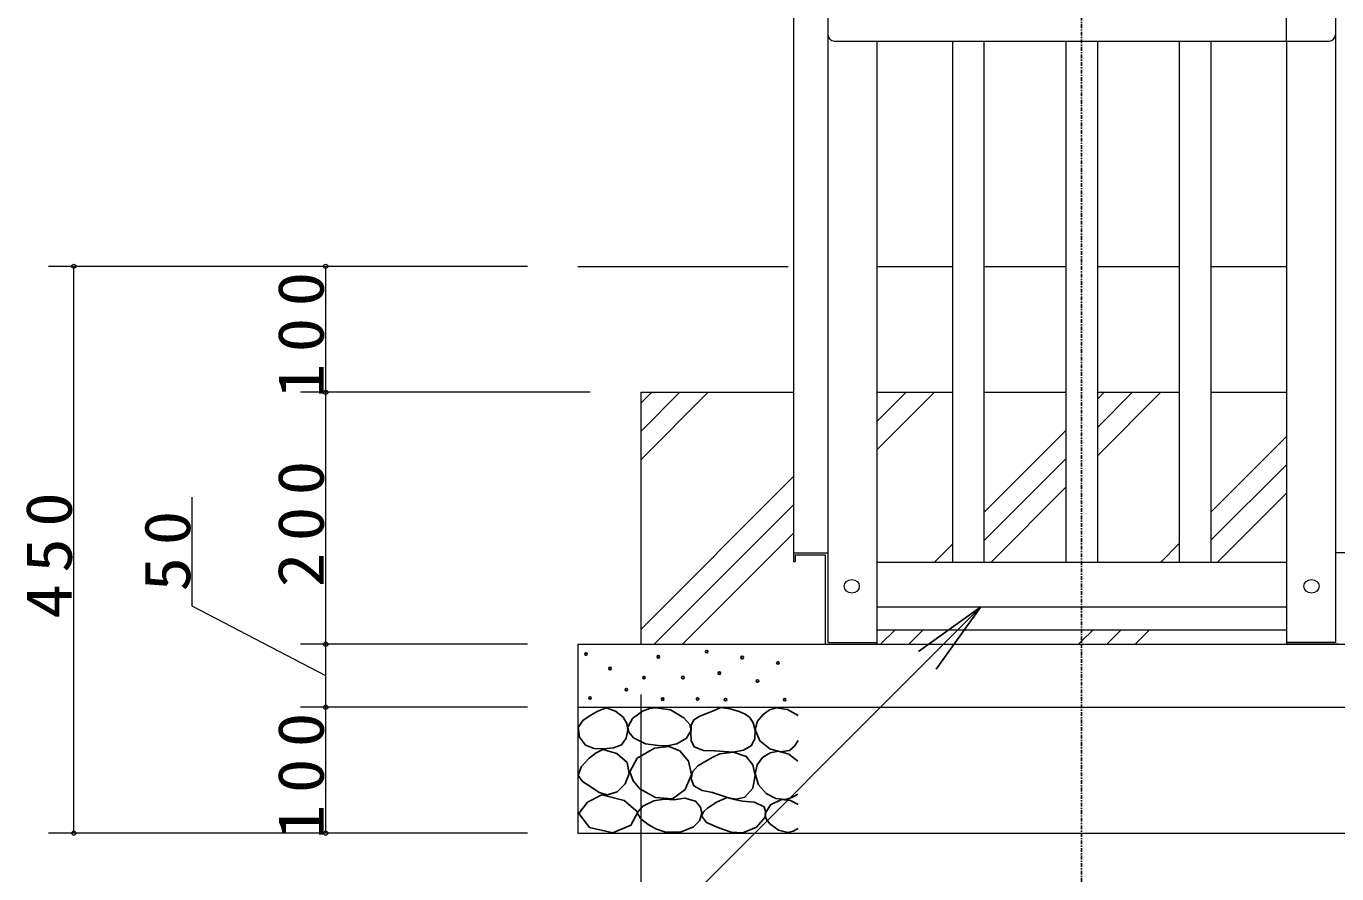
# Model space of a CAD drawing. Units: millimetres at full size. Extents: x -7816 to 10, y -396 to 5340.
# Drawn here: x -3847 to -2807, y 1161 to 1834 of the extents above; entities that cross this region are included whole.
import ezdxf

# ---------------------------------------------------------------- set-up
doc = ezdxf.new("R2010")
doc.units = ezdxf.units.MM
doc.linetypes.add('USER2', pattern=[6, 3, -1, 1, -1])
doc.layers.add('線', color=2, linetype='Continuous', lineweight=25)
doc.layers.add('補助', color=2, linetype='Continuous', lineweight=25)
doc.styles.add('ＭＳ ゴシック', font='')
doc.styles.get('ＭＳ ゴシック').set_extended_font_data('MS Gothic')

# ---------------------------------------------------------------- blocks, each defined once
blk = doc.blocks.new('open_arrow')
at = {"color": 0, "linetype": 'Continuous', "lineweight": -2}
blk.add_lwpolyline([(7.5, 1.25), (0, 0), (7.5, -1.25)], dxfattribs=at)
blk = doc.blocks.new('dimension_origin')
at = {"color": 0, "linetype": 'Continuous', "lineweight": -2}
blk.add_circle((0, 0), 1.25, dxfattribs=at)

msp = doc.modelspace()

# ---------------------------------------------------------------- linework, layer by layer
at = {"layer": '線', "color": 20, "linetype": 'USER2'}
msp.add_line((-3009.561, 2513.559), (-3009.561, 1141.418), dxfattribs=at)
at = {"layer": '線', "color": 7, "lineweight": 13}
for p, q in [((-3238.161, 2441.865), (-3238.161, 1409.059)), ((-3210.961, 2441.865), (-3210.961, 1344.856)), ((-2808.161, 2441.865), (-2808.161, 1344.856)), ((-2847.061, 1822.263), (-2847.061, 1872.552)), ((-3205.961, 1822.263), (-2813.161, 1822.263)), ((-3172.061, 1822.263), (-3172.061, 1343.403)), ((-3112.061, 1822.263), (-3112.061, 1408.69)), ((-3087.061, 1822.263), (-3087.061, 1408.69)), ((-3022.061, 1822.263), (-3022.061, 1408.69)), ((-2997.061, 1822.263), (-2997.061, 1408.69)), ((-2932.061, 1822.263), (-2932.061, 1408.69)), ((-2907.061, 1822.263), (-2907.061, 1408.69)), ((-2847.061, 1822.263), (-2847.061, 1343.403)), ((-3409.561, 1643.403), (-3242.561, 1643.403)), ((-3172.061, 1643.403), (-3112.061, 1643.403)), ((-3087.061, 1643.403), (-3022.061, 1643.403)), ((-2997.061, 1643.403), (-2932.061, 1643.403)), ((-2907.061, 1643.403), (-2847.061, 1643.403)), ((-3359.561, 1543.403), (-3359.561, 1343.403)), ((-3359.561, 1543.403), (-3238.161, 1543.403)), ((-3172.061, 1543.403), (-3112.061, 1543.403)), ((-3087.061, 1543.403), (-3022.061, 1543.403)), ((-2997.061, 1543.403), (-2932.061, 1543.403)), ((-2907.061, 1543.403), (-2847.061, 1543.403)), ((-3238.161, 1415.868), (-3210.961, 1415.868)), ((-2780.961, 1415.868), (-2808.161, 1415.868)), ((-3238.161, 1409.059), (-3236.861, 1409.059)), ((-3236.861, 1414.416), (-3213.261, 1414.416)), ((-3236.861, 1414.416), (-3236.861, 1409.059)), ((-3213.261, 1414.416), (-3213.261, 1343.403)), ((-3172.061, 1408.69), (-2847.061, 1408.69)), ((-3172.061, 1373.05), (-2847.061, 1373.05)), ((-3172.061, 1354.89), (-2847.061, 1354.89)), ((-3409.561, 1343.403), (-3409.561, 1193.403)), ((-3409.561, 1343.403), (-2609.561, 1343.403)), ((-3213.261, 1343.403), (-3172.061, 1343.403)), ((-3210.961, 1344.856), (-3172.061, 1344.856)), ((-2808.161, 1344.856), (-2847.061, 1344.856)), ((-2805.861, 1343.403), (-2847.061, 1343.403)), ((-3409.561, 1293.403), (-2609.561, 1293.403)), ((-3409.561, 1193.403), (-2609.561, 1193.403))]:
    msp.add_line(p, q, dxfattribs=at)
for centre, start, end in [((-3205.961, 1827.263), 180, 270), ((-2813.161, 1827.263), 270, 0)]:
    msp.add_arc(centre, 5, start, end, dxfattribs=at)
for centre in [(-3192.061, 1389.417), (-2827.061, 1389.417)]:
    msp.add_ellipse(centre, major_axis=(-6, 0), ratio=0.891007, dxfattribs=at)
at = {"layer": '補助', "lineweight": 13}
for p, q in [((-3449.562, 1643.403), (-3829.561, 1643.403)), ((-3809.561, 1193.403), (-3809.561, 1643.403)), ((-3449.562, 1643.403), (-3629.561, 1643.403)), ((-3609.561, 1543.403), (-3609.561, 1643.403)), ((-3399.561, 1543.403), (-3629.561, 1543.403)), ((-3399.561, 1543.403), (-3629.561, 1543.403)), ((-3609.561, 1343.403), (-3609.561, 1543.403)), ((-3359.561, 1489.778), (-3305.935, 1543.403)), ((-3359.561, 1512.228), (-3328.386, 1543.403)), ((-3359.561, 1534.679), (-3350.836, 1543.403)), ((-3172.061, 1497.673), (-3126.33, 1543.403)), ((-3172.061, 1520.123), (-3148.781, 1543.403)), ((-3172.061, 1542.574), (-3171.231, 1543.403)), ((-2997.061, 1493.067), (-2946.725, 1543.403)), ((-2997.061, 1515.518), (-2969.175, 1543.403)), ((-2997.061, 1537.969), (-2991.626, 1543.403)), ((-3087.061, 1447.969), (-3022.061, 1512.969)), ((-2907.061, 1448.364), (-2847.061, 1508.364)), ((-3087.061, 1425.518), (-3022.061, 1490.518)), ((-2907.061, 1425.913), (-2847.061, 1485.913)), ((-3359.561, 1355.074), (-3238.161, 1476.474)), ((-3081.438, 1408.69), (-3022.061, 1468.067)), ((-2901.833, 1408.69), (-2847.061, 1463.462)), ((-3348.781, 1343.403), (-3238.161, 1454.023)), ((-3326.33, 1343.403), (-3238.161, 1431.573)), ((-3126.339, 1408.69), (-3112.061, 1422.969)), ((-2946.734, 1408.69), (-2932.061, 1423.364)), ((-3169.175, 1343.403), (-3157.688, 1354.89)), ((-3146.725, 1343.403), (-3135.238, 1354.89)), ((-3009.561, 1345.864), (-3000.534, 1354.89)), ((-2989.57, 1343.403), (-2978.083, 1354.89)), ((-2967.12, 1343.403), (-2955.632, 1354.89)), ((-3449.561, 1343.403), (-3629.561, 1343.403)), ((-3449.561, 1343.403), (-3629.561, 1343.403)), ((-3609.561, 1290.403), (-3609.561, 1346.403)), ((-3012.021, 1343.403), (-3009.561, 1345.864)), ((-3359.561, 1303.403), (-3359.561, 973.403)), ((-3449.561, 1293.403), (-3629.561, 1293.403)), ((-3449.561, 1293.403), (-3629.561, 1293.403)), ((-3609.561, 1193.403), (-3609.561, 1293.403)), ((-3449.561, 1193.403), (-3829.561, 1193.403)), ((-3449.561, 1193.403), (-3629.561, 1193.403))]:
    msp.add_line(p, q, dxfattribs=at)
at = {"layer": '補助'}
for p, q in [((-3139.058, 1337.695), (-3089.561, 1373.05)), ((-3089.561, 1373.05), (-3131.987, 1330.624)), ((-3124.916, 1323.553), (-3089.561, 1373.05)), ((-3131.987, 1330.624), (-3469.207, 993.403))]:
    msp.add_line(p, q, dxfattribs=at)
at = {"layer": '補助', "lineweight": 13}
msp.add_lwpolyline([(-3609.561, 1318.403), (-3715.561, 1373.596), (-3715.561, 1460.072)], dxfattribs=at)
at = {"layer": '補助'}
for points in [[(-3387.112, 1292.805), (-3393.574, 1290.265), (-3399.786, 1286.785), (-3405.644, 1282.748), (-3409.291, 1277.28), (-3408.279, 1269.698), (-3403.271, 1263.339), (-3396.406, 1260.749), (-3388.696, 1260.487), (-3381.084, 1261.091), (-3374.755, 1263.655), (-3371.003, 1268.941), (-3369.685, 1275.379), (-3370.534, 1280.584), (-3373.487, 1285.518), (-3379.647, 1290.345)], [(-3347.688, 1292.896), (-3352.593, 1292.279), (-3358.229, 1290.193), (-3366.201, 1284.406), (-3369.852, 1277.489), (-3368.977, 1273.527), (-3365.257, 1269.11), (-3355.766, 1264.338), (-3345.796, 1262.893), (-3338.446, 1262.721), (-3330.93, 1264.245), (-3323.331, 1268.86), (-3319.577, 1275.057), (-3320.547, 1279.71), (-3325.254, 1285.058), (-3335.922, 1291.264)], [(-3295.868, 1293.102), (-3301.129, 1290.873), (-3306.609, 1288.627), (-3312.763, 1286.401), (-3317.527, 1283.257), (-3319.425, 1278.866), (-3319.855, 1273.233), (-3319.559, 1267.105), (-3317.169, 1261.956), (-3309.804, 1259.087), (-3300.701, 1258.734), (-3293.418, 1258.149), (-3286.202, 1257.839), (-3278.094, 1259.219), (-3271.703, 1263.03), (-3269.004, 1268.695), (-3268.66, 1275.202), (-3270.249, 1280.915), (-3273.314, 1285.405), (-3276.717, 1287.892), (-3281.369, 1289.88), (-3288.546, 1292.059)], [(-3389.647, 1259.853), (-3394.976, 1257.061), (-3400.42, 1252.882), (-3406.868, 1246.063), (-3409.291, 1239.258), (-3405.664, 1234.43), (-3399.152, 1230.069), (-3392.515, 1225.782), (-3385.845, 1223.732), (-3378.2, 1226.179), (-3371.903, 1232.604), (-3368.797, 1240.882), (-3370.319, 1249.397), (-3378.477, 1256.648)], [(-3360.392, 1228.566), (-3347.803, 1221.71), (-3334.444, 1220.727), (-3324.16, 1228.181), (-3319.307, 1239.918), (-3321.588, 1250.696), (-3328.497, 1258.839), (-3337.322, 1262.272), (-3348.499, 1261.001), (-3362.253, 1252.947), (-3368.23, 1242.081), (-3365.595, 1234.887)], [(-3296.873, 1256.487), (-3302.366, 1253.695), (-3307.955, 1250.541), (-3314.149, 1246.933), (-3318.496, 1242.162), (-3319.486, 1236.634), (-3317.415, 1231.08), (-3310.697, 1227.321), (-3302.549, 1225.674), (-3296.131, 1223.512), (-3289.845, 1221.349), (-3283.475, 1220.322), (-3276.871, 1221.89), (-3270.693, 1229.122), (-3268.762, 1239.189), (-3270.47, 1247.693), (-3275.79, 1254.325), (-3285.861, 1257.611)], [(-3390.466, 1223.92), (-3401.786, 1217.901), (-3408.597, 1209.086), (-3400.11, 1197.817), (-3381.675, 1193.702), (-3367.321, 1199.813), (-3361.896, 1210.185), (-3372.678, 1219.294)], [(-3333.362, 1219.776), (-3340.897, 1220.403), (-3349.039, 1218.965), (-3357.967, 1214.908), (-3362.284, 1209.505), (-3359.597, 1204.822), (-3353.634, 1200.315), (-3347.156, 1196.472), (-3339.849, 1194.098), (-3328.001, 1194.331), (-3317.685, 1198.423), (-3312.982, 1203.23), (-3310.928, 1208.964), (-3311.987, 1214.113), (-3316.063, 1218.695), (-3324.462, 1221.235)], [(-3291.056, 1221.609), (-3299.524, 1218.013), (-3306.463, 1213.23), (-3309.487, 1210.714), (-3311.328, 1207.283), (-3307.363, 1201.794), (-3297.543, 1197.553), (-3287.804, 1194.327), (-3278.622, 1193.768), (-3267.78, 1198.272), (-3261.053, 1205.932), (-3260.245, 1209.922), (-3261.594, 1214.311), (-3269.235, 1218.088), (-3278.893, 1218.906), (-3285.122, 1220.151)]]:
    msp.add_lwpolyline(points, close=True, dxfattribs=at)
for points in [[(-3234.561, 1286.702), (-3242.987, 1291.558), (-3251.67, 1293.039), (-3257.29, 1291.351), (-3262.443, 1287.653), (-3266.915, 1282.344), (-3268.78, 1275.612), (-3265.112, 1266.842), (-3257.057, 1260.404), (-3248.758, 1258.025), (-3241.531, 1259.136), (-3237.481, 1262.512), (-3234.561, 1267.058)], [(-3234.877, 1250.581), (-3242.018, 1256.043), (-3250.086, 1258.503), (-3256.792, 1257.278), (-3262.76, 1253.433), (-3267.153, 1247.652), (-3268.78, 1240.442), (-3266.116, 1231.834), (-3259.909, 1224.917), (-3252.269, 1221.045), (-3244.7, 1220.164), (-3239.546, 1221.603), (-3234.877, 1224.283)], [(-3234.561, 1216.045), (-3240.579, 1219.363), (-3247.868, 1220.164), (-3256.585, 1215.83), (-3260.859, 1209.074), (-3260.247, 1205.404), (-3257.374, 1201.153), (-3250.211, 1195.681), (-3242.799, 1193.865), (-3238.503, 1194.917), (-3234.561, 1197.034)]]:
    msp.add_lwpolyline(points, dxfattribs=at)
for centre in [(-3402.954, 1335.58), (-3345.605, 1333.362), (-3307.144, 1337.495), (-3279.033, 1332.9), (-3383.944, 1324.173), (-3297.143, 1320.466), (-3250.652, 1328.575), (-3357.011, 1316.886), (-3326.064, 1316.952), (-3266.87, 1314.249), (-3399.786, 1300.727), (-3370.953, 1307.381), (-3342.12, 1299.776), (-3314.442, 1299.924), (-3292.278, 1299.383), (-3245.246, 1299.383)]:
    msp.add_circle(centre, 1, dxfattribs=at)

# ---------------------------------------------------------------- block references
at = {"layer": '補助', "lineweight": 13}
for name, p, xscale, yscale, rotation in [('dimension_origin', (-3809.561, 1643.403), 1.33, 1.33, 270), ('dimension_origin', (-3609.561, 1643.403), 1.33, 1.33, 270), ('dimension_origin', (-3609.561, 1543.403), 1.33, 1.33, 270), ('dimension_origin', (-3609.561, 1543.403), 1.33, 1.33, 90), ('dimension_origin', (-3609.561, 1343.403), 1.33, 1.33, 90), ('dimension_origin', (-3609.561, 1343.403), 1.33, 1.33, 90), ('open_arrow', (-3609.561, 1318.403), 0.001, 0.001, 152.5), ('dimension_origin', (-3609.561, 1293.403), 1.33, 1.33, 270), ('dimension_origin', (-3609.561, 1293.403), 1.33, 1.33, 270), ('dimension_origin', (-3809.561, 1193.403), 1.33, 1.33, 90), ('dimension_origin', (-3609.561, 1193.403), 1.33, 1.33, 90)]:
    msp.add_blockref(name, p, dxfattribs=dict(at, xscale=xscale, yscale=yscale, rotation=rotation))

# ---------------------------------------------------------------- texts
at = {"layer": '補助', "char_height": 36.66, "attachment_point": 8, "rotation": 90, "style": 'ＭＳ ゴシック'}
for s, insert in [('\\T1.33;\\W1.1;100', (-3610.561, 1593.403)), ('\\T1.33;\\W1.1;200', (-3610.561, 1443.403)), ('\\T1.33;\\W1.1;450', (-3810.561, 1418.403)), ('\\T1.34;\\W1.1;50', (-3716.561, 1421.977)), ('\\T1.33;\\W1.1;100', (-3610.561, 1243.403))]:
    msp.add_mtext(s, dxfattribs=dict(at, insert=insert))

doc.saveas('drawing.dxf')
